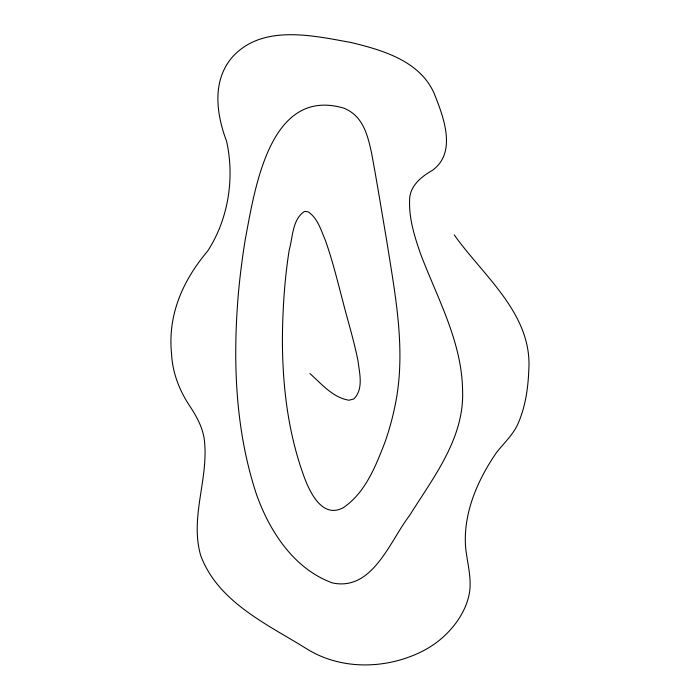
<?xml version="1.0" encoding="UTF-8"?>
<svg xmlns="http://www.w3.org/2000/svg" width="700" height="700" viewBox="0 0 700 700"><rect width="100%" height="100%" fill="white"/><g stroke="black" fill="none" stroke-linecap="round" stroke-linejoin="round"><path stroke-width="1.05" d="M309.908 373.529C321.519 383.88 332.771 397.6 348.959 400.234L353.789 398.983C363.86 389.13 359.459 373.039 357.971 360.658C353.964 340.471 347.795 320.81 342.729 300.877C337.321 280.385 332.308 259.735 325.15 239.759C320.88 229.854 317.572 217.989 308.061 211.776L304.57 211.391C292.276 219.293 292.898 237.037 289.266 249.751C284.533 279.335 282.651 309.321 282.398 339.264C282.45 384.405 287.656 430.045 302.689 472.806C308.28 489.134 321.046 519.61 343.245 507.727C365.444 492.686 375.725 466.06 385.044 442.024A330.934 302.794 15.9 0 0 394.844 406.621C406.656 351.627 395.264 295.523 386.75 240.94C381.736 211.662 377.037 182.315 371.586 153.107C368.804 140.42 365.803 126.919 356.834 117.005A34.02 31.124 15.9 0 0 343.77 108.141C269.727 86.406 254.896 188.668 245.438 238.464A902.291 825.562 15.9 0 0 238.464 292.635C232.645 360.08 235.086 429.599 256.454 494.331C269.57 531.379 294.053 569.091 332.553 582.951C372.767 591.439 390.014 540.75 409.517 515.602C433.449 477.234 464.59 438.06 462.577 390.276C461.843 341.512 437.299 298.165 420.49 253.671C414.592 236.688 409.054 219.021 409.588 200.839C409.229 186.463 421.05 176.776 432.416 170.345C457.31 152.338 443.433 116.611 434.184 93.494C419.939 60.953 382.629 50.102 351.015 42.499C312.576 35.534 262.579 23.992 232.61 56.796C211.671 80.666 216.317 114.013 226.608 141.347C234.806 178.316 228.322 219.214 207.638 251.099C182.91 280.359 167.536 314.781 171.561 353.868C172.454 372.75 179.506 390.749 189.971 406.341C196.77 416.701 202.939 427.901 204.409 440.405C208.766 478.94 189.648 517.256 200.699 555.511C218.269 602.718 268.319 624.697 308.297 649.827C342.072 669.988 385.175 669.034 420.123 652.391A105.875 96.871 15.9 0 0 444.474 635.863C456.881 624.137 466.804 609.044 469.604 591.981C471.669 576.896 467.066 562.091 465.605 547.19C463.041 513.31 477.523 480.191 496.335 452.778C503.405 443.581 512.304 435.662 517.379 425.058C525.245 407.934 528.054 388.938 528.789 370.248C532.621 314.151 483.604 276.334 454.239 234.92"/></g></svg>
